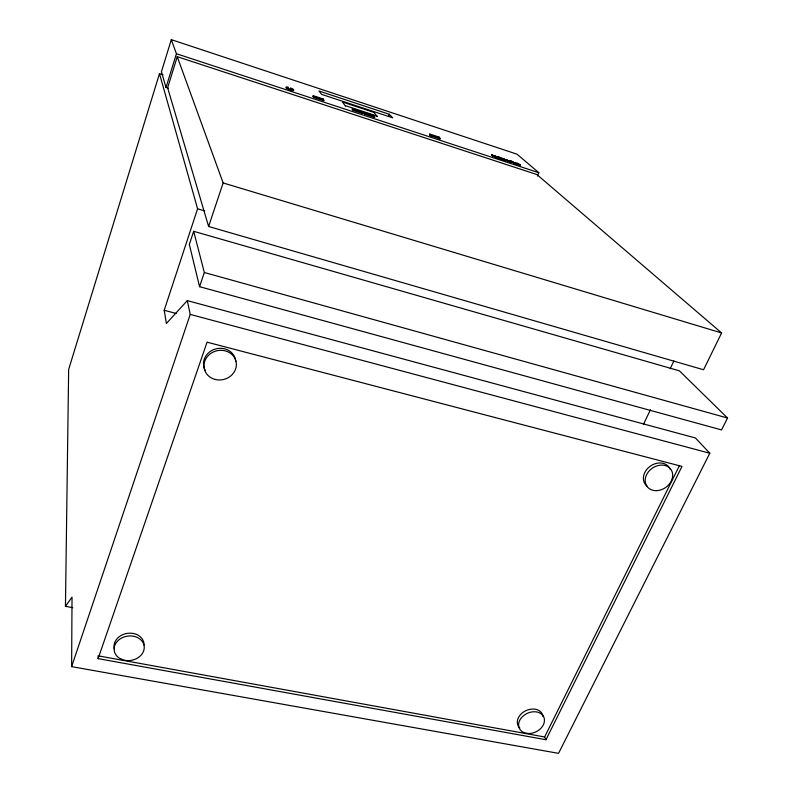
<?xml version="1.0" encoding="UTF-8"?>
<svg xmlns="http://www.w3.org/2000/svg" width="793" height="793" viewBox="0 0 793 793"><rect width="100%" height="100%" fill="white"/><g stroke="black" fill="none" stroke-linecap="round" stroke-linejoin="round"><path stroke-width="1.19" d="M163.021 74.79L159.482 73.65L197.596 208.787L164.201 310.281L166.381 323.494L187.307 300.626L695.441 437.974L709.794 453.239L558.54 753.35L71.628 666.635L72.024 597.129L65.452 606.288L72.738 607.686M65.452 606.288L68.654 369.459L159.482 73.65M537.426 176.036L538.824 172.715L517.006 154.169L171.298 39.65L161.425 71.767L165.985 87.458L168.344 88.211M165.985 87.458L176.433 53.736L171.298 39.65M177.255 56.7L167.62 87.755L208.609 226.491L703.569 369.756L721.61 332.951L536.901 174.549L177.255 56.7L223.14 182.945L208.609 226.491M193.67 231.298L189.329 244.442L199.568 286.679L721.551 429.925L727.548 418.02L679.423 370.846L193.67 231.298L204.346 272.505L199.568 286.679M71.628 666.635L190.231 314.415L187.307 300.626M98.124 658.636L207.062 342.17L682 466.423L545.971 739.73L98.124 658.636L98.054 655.821M313.047 96.34L313.275 95.705L323.138 98.956L323.732 100.652L313.84 97.39L313.047 96.34L322.92 99.591L323.732 100.652M313.84 97.39L313.275 95.705M322.92 99.591L323.138 98.956M345.411 106.113L342.507 102L373.979 112.378L377.2 116.571M352.241 109.226L352.459 108.601L362.143 111.793L362.857 113.508L353.143 110.316L352.241 109.226L361.915 112.418L362.857 113.508M353.143 110.316L352.459 108.601M361.915 112.418L362.143 111.793M364.027 113.112L364.255 112.487L373.88 115.649L374.623 117.374L364.968 114.202L364.027 113.112L373.652 116.274L374.623 117.374M364.968 114.202L364.255 112.487M373.652 116.274L373.88 115.649M388.501 116.482L389.323 114.271L318.984 91.007L321.591 94.357L392.634 117.81L389.323 114.271M429.558 134.661L429.786 134.047L439.104 137.12L440.036 138.874L430.698 135.801L429.558 134.661L438.866 137.724L440.036 138.874M430.698 135.801L429.786 134.047M438.866 137.724L439.104 137.12M492.532 155.2L493.385 156.39L491.739 154.804L496.765 156.776C500.621 155.537 499.877 159.938 501.9 158.501L501.097 158.085L504.13 159.086L505.666 160.563L502.108 159.393L501.9 158.501M495.08 157.083L492.959 155.904L493.514 156.092M500.155 157.906L496.646 157.073L494.891 155.844M493.662 156.122L496.567 157.569L497.826 157.143L498.044 158.055L501.642 159.244M496.567 157.569L497.826 157.143M498.044 158.055L498.47 157.718M500.819 158.828L499.947 157.638M501.81 158.501L503.803 158.828M502.108 159.393L505.785 160.265M502.395 158.828L501.939 158.213M503.228 158.501L503.684 159.125M505.666 160.563L504.13 159.086M507.758 160.632L510.722 162.02L505.31 160.067L510.642 161.911L506.856 159.938L505.478 159.7L510.841 161.732L507.758 160.632L509.483 161.286M511.693 162.396C506.38 156.845 522.637 168.542 510.791 161.207M511.406 162.446L511.812 162.109M513.091 161.831L509.889 161.108L510.672 161.504M514.36 162.942L515.053 163.645M518.721 164.657L520.069 165.093L514.677 163.15L520.069 165.093C517.522 161.97 509.869 162.139 520.188 164.805L517.115 163.705L518.424 164.637M643.49 424.255L650.419 409.822M670.154 368.745L673.881 360.974M545.971 739.73L544.622 736.975L679.561 465.382M518.84 164.359L516.63 163.685L519.99 164.984M99.274 656.039L544.622 736.975M164.201 310.281L176.155 313.473M190.231 314.415L709.794 453.239M204.346 272.505L727.548 418.02M197.596 208.787L204.713 210.879M223.14 182.945L721.61 332.951M176.433 53.736L538.824 172.715M345.56 105.697L377.359 116.165M494.773 156.142L491.62 155.101L492.413 155.497M314.058 96.756L323.96 100.017M353.371 109.692L363.075 112.884M365.196 113.577L374.851 116.749M430.926 135.197L440.264 138.269M499.828 157.936L500.393 158.124M504.001 159.383L501.245 158.62M500.938 158.531L502.395 159.343M501.979 158.868L502.514 159.046M493.206 156.132L495.199 156.786M498.163 157.757L501.513 158.719M510.642 161.911L507.282 160.612L508.214 161.009M511.535 162.149L515.172 163.348M493.385 156.39L493.087 156.429M493.781 155.824L496.686 157.272M497.707 157.44L498.341 158.015M290.397 87.944A4.044 0.615 20.1 0 1 293.41 89.956A4.044 0.615 20.1 0 1 287.254 87.924A4.044 0.615 20.1 0 1 288.454 87.299M293.251 90.055A4.044 0.615 20.1 0 1 291.616 90.313A4.044 0.615 20.1 0 1 286.62 88.33A4.044 0.615 20.1 0 1 287.383 87.726M291.14 88.955A4.044 0.615 20.1 0 1 292.012 89.351M519.821 728.043A13.431 10.2 -25.2 0 1 525.531 710.835A13.431 10.2 -25.2 0 1 543.046 716.525M114.44 649.239A15.087 12.232 -9.3 0 1 127.415 633.359A15.087 12.232 -9.3 0 1 144.029 645.016M205.308 370.46A16.227 14.71 -13.1 0 1 215.27 349.049A16.227 14.71 -13.1 0 1 235.779 361.38M647.237 486.248A14.611 11.707 -35.1 0 1 649.992 466.393A14.611 11.707 -35.1 0 1 670.125 469.268M517.006 163.398L517.69 163.784L517.006 163.398M507.649 160.325L508.333 160.711L507.649 160.325M526.245 733.277A13.471 10.21 -25.2 0 0 544.404 719.251A13.471 10.21 -25.2 0 0 523.925 715.375A13.471 10.21 -25.2 0 0 526.245 733.277M121.279 659.191A15.136 12.252 -9.3 0 0 144.247 647.782A15.136 12.252 -9.3 0 0 122.033 637.83A15.136 12.252 -9.3 0 0 121.279 659.191M215.072 379.421A16.286 14.75 -13.2 0 0 236.036 361.499A16.286 14.75 -13.2 0 0 209.382 354.511A16.286 14.75 -13.2 0 0 215.072 379.421M656.168 490.659A14.661 11.736 -35.1 0 0 671.988 471.429A14.661 11.736 -35.1 0 0 648.634 471.557A14.661 11.736 -35.1 0 0 656.168 490.659"/></g></svg>
